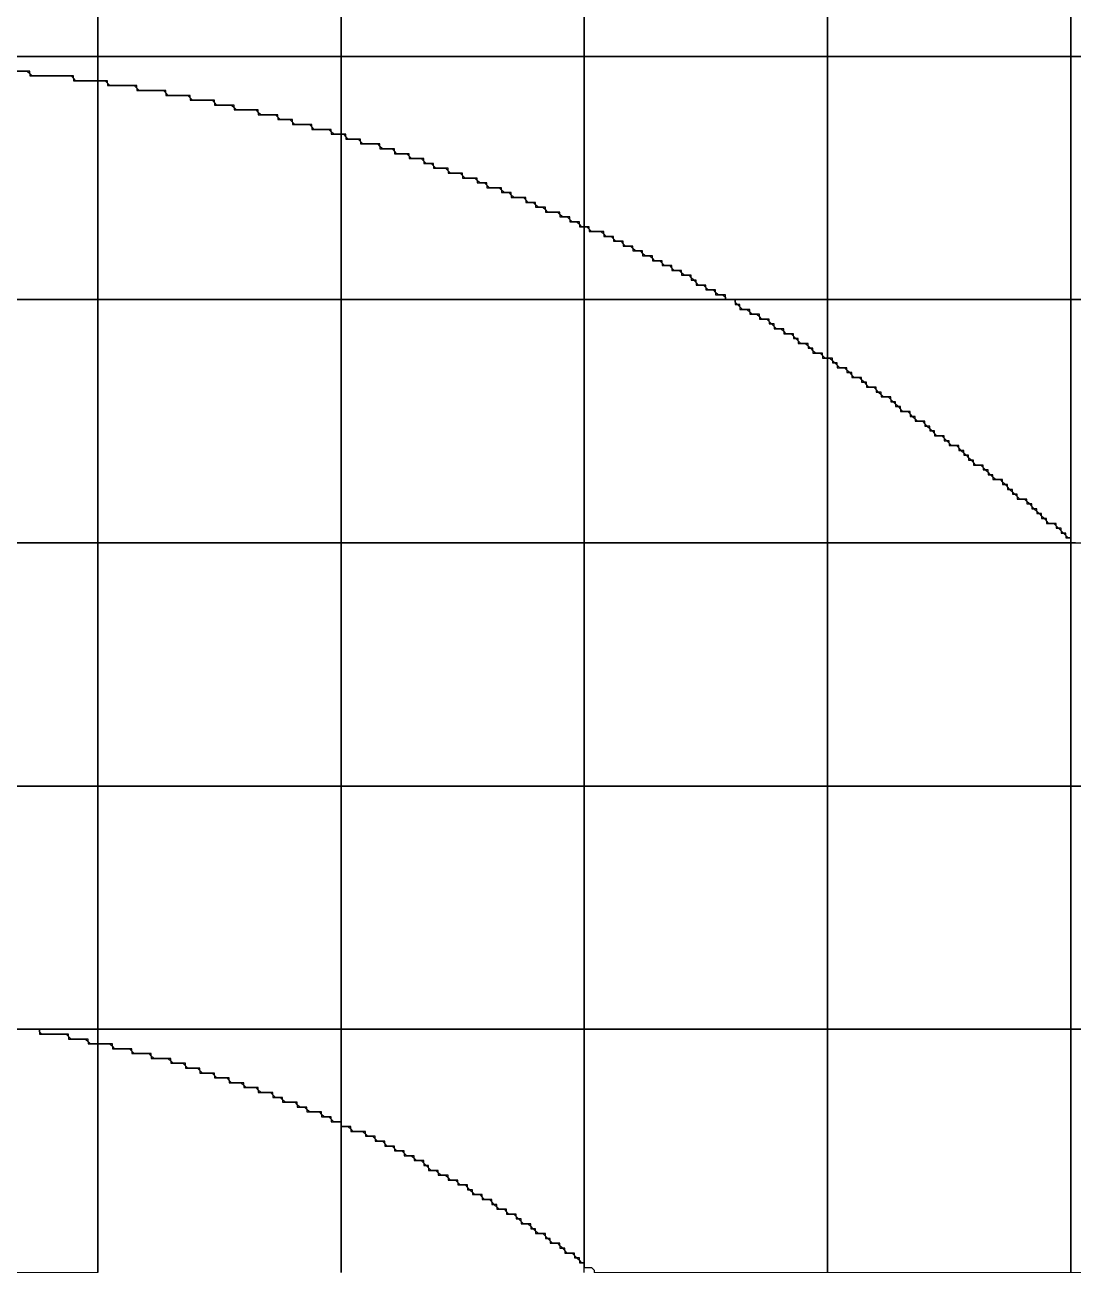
# Model space of a CAD drawing. Header units: metres. Extents: x -2.2 to 1, y -5.2 to 5.1.
# Drawn here: x -0.16 to 0.378, y 3.593 to 4.231 of the extents above; entities that cross this region are included whole.
import ezdxf

# ---------------------------------------------------------------- set-up
doc = ezdxf.new("R2010")
doc.units = ezdxf.units.M

msp = doc.modelspace()

# ---------------------------------------------------------------- linework, layer by layer
at = {"layer": '6', "color": 4}
for points in [[(-0.24793, 3.5895, 0), (-0.12293, 3.5895, 0), (-0.12293, 3.707, 0), (-0.12668, 3.707, 0), (-0.12793, 3.70825, 0), (-0.12793, 3.7095, 0), (-0.13668, 3.7095, 0), (-0.13793, 3.71075, 0), (-0.13793, 3.712, 0), (-0.15168, 3.712, 0), (-0.15293, 3.71325, 0), (-0.15293, 3.7145, 0), (-0.24793, 3.7145, 0), (-0.24793, 3.5895, 0)], [(0.00207, 3.5895, 0), (0.00207, 3.667, 0), (-0.00168, 3.667, 0), (-0.00293, 3.66825, 0), (-0.00293, 3.6695, 0), (-0.00668, 3.6695, 0), (-0.00793, 3.67075, 0), (-0.00793, 3.672, 0), (-0.01418, 3.672, 0), (-0.01543, 3.67325, 0), (-0.01543, 3.6745, 0), (-0.01918, 3.6745, 0), (-0.02043, 3.67575, 0), (-0.02043, 3.677, 0), (-0.02668, 3.677, 0), (-0.02793, 3.67825, 0), (-0.02793, 3.6795, 0), (-0.03168, 3.6795, 0), (-0.03293, 3.68075, 0), (-0.03293, 3.682, 0), (-0.03918, 3.682, 0), (-0.04043, 3.68325, 0), (-0.04043, 3.6845, 0), (-0.04668, 3.6845, 0), (-0.04793, 3.68575, 0), (-0.04793, 3.687, 0), (-0.05418, 3.687, 0), (-0.05543, 3.68825, 0), (-0.05543, 3.6895, 0), (-0.06168, 3.6895, 0), (-0.06293, 3.69075, 0), (-0.06293, 3.692, 0), (-0.06918, 3.692, 0), (-0.07043, 3.69325, 0), (-0.07043, 3.6945, 0), (-0.07668, 3.6945, 0), (-0.07793, 3.69575, 0), (-0.07793, 3.697, 0), (-0.08418, 3.697, 0), (-0.08543, 3.69825, 0), (-0.08543, 3.6995, 0), (-0.09418, 3.6995, 0), (-0.09543, 3.70075, 0), (-0.09543, 3.702, 0), (-0.10418, 3.702, 0), (-0.10543, 3.70325, 0), (-0.10543, 3.7045, 0), (-0.11418, 3.7045, 0), (-0.11543, 3.70575, 0), (-0.11543, 3.707, 0), (-0.12293, 3.707, 0), (-0.12293, 3.5895, 0)], [(0.12707, 3.5895, 0), (0.12707, 3.5945, 0), (0.12582, 3.5945, 0), (0.12457, 3.59575, 0), (0.12457, 3.597, 0), (0.12332, 3.597, 0), (0.12207, 3.59825, 0), (0.12207, 3.5995, 0), (0.11832, 3.5995, 0), (0.11707, 3.60075, 0), (0.11707, 3.602, 0), (0.11582, 3.602, 0), (0.11457, 3.60325, 0), (0.11457, 3.6045, 0), (0.11082, 3.6045, 0), (0.10957, 3.60575, 0), (0.10957, 3.607, 0), (0.10832, 3.607, 0), (0.10707, 3.60825, 0), (0.10707, 3.6095, 0), (0.10332, 3.6095, 0), (0.10207, 3.61075, 0), (0.10207, 3.612, 0), (0.10082, 3.612, 0), (0.09957, 3.61325, 0), (0.09957, 3.6145, 0), (0.09582, 3.6145, 0), (0.09457, 3.61575, 0), (0.09457, 3.617, 0), (0.09332, 3.617, 0), (0.09207, 3.61825, 0), (0.09207, 3.6195, 0), (0.08832, 3.6195, 0), (0.08707, 3.62075, 0), (0.08707, 3.622, 0), (0.08332, 3.622, 0), (0.08207, 3.62325, 0), (0.08207, 3.6245, 0), (0.08082, 3.6245, 0), (0.07957, 3.62575, 0), (0.07957, 3.627, 0), (0.07582, 3.627, 0), (0.07457, 3.62825, 0), (0.07457, 3.6295, 0), (0.07082, 3.6295, 0), (0.06957, 3.63075, 0), (0.06957, 3.632, 0), (0.06832, 3.632, 0), (0.06707, 3.63325, 0), (0.06707, 3.6345, 0), (0.06332, 3.6345, 0), (0.06207, 3.63575, 0), (0.06207, 3.637, 0), (0.05832, 3.637, 0), (0.05707, 3.63825, 0), (0.05707, 3.6395, 0), (0.05332, 3.6395, 0), (0.05207, 3.64075, 0), (0.05207, 3.642, 0), (0.04832, 3.642, 0), (0.04707, 3.64325, 0), (0.04707, 3.6445, 0), (0.04582, 3.6445, 0), (0.04457, 3.64575, 0), (0.04457, 3.647, 0), (0.04082, 3.647, 0), (0.03957, 3.64825, 0), (0.03957, 3.6495, 0), (0.03582, 3.6495, 0), (0.03457, 3.65075, 0), (0.03457, 3.652, 0), (0.03082, 3.652, 0), (0.02957, 3.65325, 0), (0.02957, 3.6545, 0), (0.02582, 3.6545, 0), (0.02457, 3.65575, 0), (0.02457, 3.657, 0), (0.02082, 3.657, 0), (0.01957, 3.65825, 0), (0.01957, 3.6595, 0), (0.01582, 3.6595, 0), (0.01457, 3.66075, 0), (0.01457, 3.662, 0), (0.00832, 3.662, 0), (0.00707, 3.66325, 0), (0.00707, 3.6645, 0), (0.00207, 3.6645, 0), (0.00207, 3.5895, 0)]]:
    msp.add_polyline3d(points, dxfattribs=at)
at = {"layer": '7', "color": 1}
for points in [[(-0.24793, 4.0895, 0), (-0.12293, 4.0895, 0), (-0.12293, 4.202, 0), (-0.13418, 4.202, 0), (-0.13543, 4.20325, 0), (-0.13543, 4.2045, 0), (-0.15668, 4.2045, 0), (-0.15793, 4.20575, 0), (-0.15793, 4.207, 0), (-0.18418, 4.207, 0), (-0.18543, 4.20825, 0), (-0.18543, 4.2095, 0), (-0.24793, 4.2095, 0), (-0.24793, 4.0895, 0)], [(-0.12293, 4.0895, 0), (0.00207, 4.0895, 0), (0.00207, 4.1745, 0), (-0.00168, 4.1745, 0), (-0.00293, 4.17575, 0), (-0.00293, 4.177, 0), (-0.01168, 4.177, 0), (-0.01293, 4.17825, 0), (-0.01293, 4.1795, 0), (-0.02168, 4.1795, 0), (-0.02293, 4.18075, 0), (-0.02293, 4.182, 0), (-0.02918, 4.182, 0), (-0.03043, 4.18325, 0), (-0.03043, 4.1845, 0), (-0.03918, 4.1845, 0), (-0.04043, 4.18575, 0), (-0.04043, 4.187, 0), (-0.05168, 4.187, 0), (-0.05293, 4.18825, 0), (-0.05293, 4.1895, 0), (-0.06168, 4.1895, 0), (-0.06293, 4.19075, 0), (-0.06293, 4.192, 0), (-0.07418, 4.192, 0), (-0.07543, 4.19325, 0), (-0.07543, 4.1945, 0), (-0.08668, 4.1945, 0), (-0.08793, 4.19575, 0), (-0.08793, 4.197, 0), (-0.10168, 4.197, 0), (-0.10293, 4.19825, 0), (-0.10293, 4.1995, 0), (-0.11668, 4.1995, 0), (-0.11793, 4.20075, 0), (-0.11793, 4.202, 0), (-0.12293, 4.202, 0), (-0.12293, 4.0895, 0)], [(0.00207, 4.0895, 0), (0.12707, 4.0895, 0), (0.12707, 4.127, 0), (0.12582, 4.127, 0), (0.12457, 4.12825, 0), (0.12457, 4.1295, 0), (0.12082, 4.1295, 0), (0.11957, 4.13075, 0), (0.11957, 4.132, 0), (0.11582, 4.132, 0), (0.11457, 4.13325, 0), (0.11457, 4.1345, 0), (0.10832, 4.1345, 0), (0.10707, 4.13575, 0), (0.10707, 4.137, 0), (0.10332, 4.137, 0), (0.10207, 4.13825, 0), (0.10207, 4.1395, 0), (0.09832, 4.1395, 0), (0.09707, 4.14075, 0), (0.09707, 4.142, 0), (0.09082, 4.142, 0), (0.08957, 4.14325, 0), (0.08957, 4.1445, 0), (0.08582, 4.1445, 0), (0.08457, 4.14575, 0), (0.08457, 4.147, 0), (0.07832, 4.147, 0), (0.07707, 4.14825, 0), (0.07707, 4.1495, 0), (0.07332, 4.1495, 0), (0.07207, 4.15075, 0), (0.07207, 4.152, 0), (0.06582, 4.152, 0), (0.06457, 4.15325, 0), (0.06457, 4.1545, 0), (0.05832, 4.1545, 0), (0.05707, 4.15575, 0), (0.05707, 4.157, 0), (0.05082, 4.157, 0), (0.04957, 4.15825, 0), (0.04957, 4.1595, 0), (0.04582, 4.1595, 0), (0.04457, 4.16075, 0), (0.04457, 4.162, 0), (0.03832, 4.162, 0), (0.03707, 4.16325, 0), (0.03707, 4.1645, 0), (0.03082, 4.1645, 0), (0.02957, 4.16575, 0), (0.02957, 4.167, 0), (0.02332, 4.167, 0), (0.02207, 4.16825, 0), (0.02207, 4.1695, 0), (0.01332, 4.1695, 0), (0.01207, 4.17075, 0), (0.01207, 4.172, 0), (0.00582, 4.172, 0), (0.00457, 4.17325, 0), (0.00457, 4.1745, 0), (0.00207, 4.1745, 0), (0.00207, 4.0895, 0)], [(0.12707, 4.0895, 0), (0.19957, 4.0895, 0), (0.19957, 4.092, 0), (0.19582, 4.092, 0), (0.19457, 4.09325, 0), (0.19457, 4.0945, 0), (0.19082, 4.0945, 0), (0.18957, 4.09575, 0), (0.18957, 4.097, 0), (0.18582, 4.097, 0), (0.18457, 4.09825, 0), (0.18457, 4.0995, 0), (0.18332, 4.0995, 0), (0.18207, 4.10075, 0), (0.18207, 4.102, 0), (0.17832, 4.102, 0), (0.17707, 4.10325, 0), (0.17707, 4.1045, 0), (0.17332, 4.1045, 0), (0.17207, 4.10575, 0), (0.17207, 4.107, 0), (0.16832, 4.107, 0), (0.16707, 4.10825, 0), (0.16707, 4.1095, 0), (0.16332, 4.1095, 0), (0.16207, 4.11075, 0), (0.16207, 4.112, 0), (0.15832, 4.112, 0), (0.15707, 4.11325, 0), (0.15707, 4.1145, 0), (0.15332, 4.1145, 0), (0.15207, 4.11575, 0), (0.15207, 4.117, 0), (0.14832, 4.117, 0), (0.14707, 4.11825, 0), (0.14707, 4.1195, 0), (0.14332, 4.1195, 0), (0.14207, 4.12075, 0), (0.14207, 4.122, 0), (0.13832, 4.122, 0), (0.13707, 4.12325, 0), (0.13707, 4.1245, 0), (0.13082, 4.1245, 0), (0.12957, 4.12575, 0), (0.12957, 4.127, 0), (0.12707, 4.127, 0), (0.12707, 4.0895, 0)], [(-0.24793, 3.9645, 0), (-0.12293, 3.9645, 0), (-0.12293, 4.0895, 0), (-0.24793, 4.0895, 0), (-0.24793, 3.9645, 0)], [(-0.12293, 3.9645, 0), (0.00207, 3.9645, 0), (0.00207, 4.0895, 0), (-0.12293, 4.0895, 0), (-0.12293, 3.9645, 0)], [(0.00207, 3.9645, 0), (0.12707, 3.9645, 0), (0.12707, 4.0895, 0), (0.00207, 4.0895, 0), (0.00207, 3.9645, 0)], [(0.12707, 3.9645, 0), (0.25207, 3.9645, 0), (0.25207, 4.0595, 0), (0.25082, 4.0595, 0), (0.24957, 4.06075, 0), (0.24957, 4.062, 0), (0.24582, 4.062, 0), (0.24457, 4.06325, 0), (0.24457, 4.0645, 0), (0.24332, 4.0645, 0), (0.24207, 4.06575, 0), (0.24207, 4.067, 0), (0.23832, 4.067, 0), (0.23707, 4.06825, 0), (0.23707, 4.0695, 0), (0.23582, 4.0695, 0), (0.23457, 4.07075, 0), (0.23457, 4.072, 0), (0.23082, 4.072, 0), (0.22957, 4.07325, 0), (0.22957, 4.0745, 0), (0.22582, 4.0745, 0), (0.22457, 4.07575, 0), (0.22457, 4.077, 0), (0.22332, 4.077, 0), (0.22207, 4.07825, 0), (0.22207, 4.0795, 0), (0.21832, 4.0795, 0), (0.21707, 4.08075, 0), (0.21707, 4.082, 0), (0.21332, 4.082, 0), (0.21207, 4.08325, 0), (0.21207, 4.0845, 0), (0.20832, 4.0845, 0), (0.20707, 4.08575, 0), (0.20707, 4.087, 0), (0.20582, 4.087, 0), (0.20457, 4.08825, 0), (0.20457, 4.0895, 0), (0.12707, 4.0895, 0), (0.12707, 3.9645, 0)], [(0.25207, 3.9645, 0), (0.37707, 3.9645, 0), (0.37707, 3.967, 0), (0.37582, 3.967, 0), (0.37457, 3.96825, 0), (0.37457, 3.9695, 0), (0.37332, 3.9695, 0), (0.37207, 3.97075, 0), (0.37207, 3.972, 0), (0.37082, 3.972, 0), (0.36957, 3.97325, 0), (0.36957, 3.9745, 0), (0.36582, 3.9745, 0), (0.36457, 3.97575, 0), (0.36457, 3.977, 0), (0.36332, 3.977, 0), (0.36207, 3.97825, 0), (0.36207, 3.9795, 0), (0.36082, 3.9795, 0), (0.35957, 3.98075, 0), (0.35957, 3.982, 0), (0.35832, 3.982, 0), (0.35707, 3.98325, 0), (0.35707, 3.9845, 0), (0.35582, 3.9845, 0), (0.35457, 3.98575, 0), (0.35457, 3.987, 0), (0.35082, 3.987, 0), (0.34957, 3.98825, 0), (0.34957, 3.9895, 0), (0.34832, 3.9895, 0), (0.34707, 3.99075, 0), (0.34707, 3.992, 0), (0.34582, 3.992, 0), (0.34457, 3.99325, 0), (0.34457, 3.9945, 0), (0.34332, 3.9945, 0), (0.34207, 3.99575, 0), (0.34207, 3.997, 0), (0.33832, 3.997, 0), (0.33707, 3.99825, 0), (0.33707, 3.9995, 0), (0.33582, 3.9995, 0), (0.33457, 4.00075, 0), (0.33457, 4.002, 0), (0.33332, 4.002, 0), (0.33207, 4.00325, 0), (0.33207, 4.0045, 0), (0.32832, 4.0045, 0), (0.32707, 4.00575, 0), (0.32707, 4.007, 0), (0.32582, 4.007, 0), (0.32457, 4.00825, 0), (0.32457, 4.0095, 0), (0.32332, 4.0095, 0), (0.32207, 4.01075, 0), (0.32207, 4.012, 0), (0.32082, 4.012, 0), (0.31957, 4.01325, 0), (0.31957, 4.0145, 0), (0.31582, 4.0145, 0), (0.31457, 4.01575, 0), (0.31457, 4.017, 0), (0.31332, 4.017, 0), (0.31207, 4.01825, 0), (0.31207, 4.0195, 0), (0.30832, 4.0195, 0), (0.30707, 4.02075, 0), (0.30707, 4.022, 0), (0.30582, 4.022, 0), (0.30457, 4.02325, 0), (0.30457, 4.0245, 0), (0.30332, 4.0245, 0), (0.30207, 4.02575, 0), (0.30207, 4.027, 0), (0.29832, 4.027, 0), (0.29707, 4.02825, 0), (0.29707, 4.0295, 0), (0.29582, 4.0295, 0), (0.29457, 4.03075, 0), (0.29457, 4.032, 0), (0.29082, 4.032, 0), (0.28957, 4.03325, 0), (0.28957, 4.0345, 0), (0.28832, 4.0345, 0), (0.28707, 4.03575, 0), (0.28707, 4.037, 0), (0.28582, 4.037, 0), (0.28457, 4.03825, 0), (0.28457, 4.0395, 0), (0.28082, 4.0395, 0), (0.27957, 4.04075, 0), (0.27957, 4.042, 0), (0.27832, 4.042, 0), (0.27707, 4.04325, 0), (0.27707, 4.0445, 0), (0.27332, 4.0445, 0), (0.27207, 4.04575, 0), (0.27207, 4.047, 0), (0.27082, 4.047, 0), (0.26957, 4.04825, 0), (0.26957, 4.0495, 0), (0.26582, 4.0495, 0), (0.26457, 4.05075, 0), (0.26457, 4.052, 0), (0.26332, 4.052, 0), (0.26207, 4.05325, 0), (0.26207, 4.0545, 0), (0.25832, 4.0545, 0), (0.25707, 4.05575, 0), (0.25707, 4.057, 0), (0.25582, 4.057, 0), (0.25457, 4.05825, 0), (0.25457, 4.0595, 0), (0.25207, 4.0595, 0), (0.25207, 3.9645, 0)], [(-0.24793, 3.8395, 0), (-0.12293, 3.8395, 0), (-0.12293, 3.9645, 0), (-0.24793, 3.9645, 0), (-0.24793, 3.8395, 0)], [(-0.12293, 3.8395, 0), (0.00207, 3.8395, 0), (0.00207, 3.9645, 0), (-0.12293, 3.9645, 0), (-0.12293, 3.8395, 0)], [(0.00207, 3.8395, 0), (0.12707, 3.8395, 0), (0.12707, 3.9645, 0), (0.00207, 3.9645, 0), (0.00207, 3.8395, 0)], [(0.12707, 3.8395, 0), (0.25207, 3.8395, 0), (0.25207, 3.9645, 0), (0.12707, 3.9645, 0), (0.12707, 3.8395, 0)], [(0.25207, 3.8395, 0), (0.37707, 3.8395, 0), (0.37707, 3.9645, 0), (0.25207, 3.9645, 0), (0.25207, 3.8395, 0)], [(0.37957, 3.9645, 0), (0.37707, 3.9645, 0), (0.37707, 3.8395, 0)], [(-0.24793, 3.722, 0), (-0.21918, 3.722, 0), (-0.21793, 3.72075, 0), (-0.21793, 3.7195, 0), (-0.18918, 3.7195, 0), (-0.18793, 3.71825, 0), (-0.18793, 3.717, 0), (-0.16918, 3.717, 0), (-0.16793, 3.71575, 0), (-0.16793, 3.7145, 0), (-0.12293, 3.7145, 0), (-0.12293, 3.8395, 0), (-0.24793, 3.8395, 0), (-0.24793, 3.722, 0)], [(-0.12293, 3.7145, 0), (0.00207, 3.7145, 0), (0.00207, 3.8395, 0), (-0.12293, 3.8395, 0), (-0.12293, 3.7145, 0)], [(0.00207, 3.7145, 0), (0.12707, 3.7145, 0), (0.12707, 3.8395, 0), (0.00207, 3.8395, 0), (0.00207, 3.7145, 0)], [(0.12707, 3.7145, 0), (0.25207, 3.7145, 0), (0.25207, 3.8395, 0), (0.12707, 3.8395, 0), (0.12707, 3.7145, 0)], [(0.25207, 3.7145, 0), (0.37707, 3.7145, 0), (0.37707, 3.8395, 0), (0.25207, 3.8395, 0), (0.25207, 3.7145, 0)], [(0.37707, 3.7145, 0), (0.50207, 3.7145, 0), (0.50207, 3.8395, 0), (0.37707, 3.8395, 0), (0.37707, 3.7145, 0)], [(0.37707, 3.8395, 0), (0.50207, 3.8395, 0)], [(-0.15293, 3.712, 0), (-0.13918, 3.712, 0), (-0.13793, 3.71075, 0), (-0.13793, 3.7095, 0), (-0.12918, 3.7095, 0), (-0.12793, 3.70825, 0), (-0.12793, 3.707, 0), (-0.12293, 3.707, 0), (-0.12293, 3.7145, 0), (-0.15293, 3.7145, 0), (-0.15293, 3.712, 0)], [(-0.12293, 3.707, 0), (-0.11668, 3.707, 0), (-0.11543, 3.70575, 0), (-0.11543, 3.7045, 0), (-0.10668, 3.7045, 0), (-0.10543, 3.70325, 0), (-0.10543, 3.702, 0), (-0.09668, 3.702, 0), (-0.09543, 3.70075, 0), (-0.09543, 3.6995, 0), (-0.08668, 3.6995, 0), (-0.08543, 3.69825, 0), (-0.08543, 3.697, 0), (-0.07918, 3.697, 0), (-0.07793, 3.69575, 0), (-0.07793, 3.6945, 0), (-0.07168, 3.6945, 0), (-0.07043, 3.69325, 0), (-0.07043, 3.692, 0), (-0.06418, 3.692, 0), (-0.06293, 3.69075, 0), (-0.06293, 3.6895, 0), (-0.05668, 3.6895, 0), (-0.05543, 3.68825, 0), (-0.05543, 3.687, 0), (-0.04918, 3.687, 0), (-0.04793, 3.68575, 0), (-0.04793, 3.6845, 0), (-0.04168, 3.6845, 0), (-0.04043, 3.68325, 0), (-0.04043, 3.682, 0), (-0.03418, 3.682, 0), (-0.03293, 3.68075, 0), (-0.03293, 3.6795, 0), (-0.02918, 3.6795, 0), (-0.02793, 3.67825, 0), (-0.02793, 3.677, 0), (-0.02168, 3.677, 0), (-0.02043, 3.67575, 0), (-0.02043, 3.6745, 0), (-0.01668, 3.6745, 0), (-0.01543, 3.67325, 0), (-0.01543, 3.672, 0), (-0.00918, 3.672, 0), (-0.00793, 3.67075, 0), (-0.00793, 3.6695, 0), (-0.00418, 3.6695, 0), (-0.00293, 3.66825, 0), (-0.00293, 3.667, 0), (0.00207, 3.667, 0), (0.00207, 3.7145, 0), (-0.12293, 3.7145, 0), (-0.12293, 3.707, 0)], [(0.00207, 3.6645, 0), (0.00582, 3.6645, 0), (0.00707, 3.66325, 0), (0.00707, 3.662, 0), (0.01332, 3.662, 0), (0.01457, 3.66075, 0), (0.01457, 3.6595, 0), (0.01832, 3.6595, 0), (0.01957, 3.65825, 0), (0.01957, 3.657, 0), (0.02332, 3.657, 0), (0.02457, 3.65575, 0), (0.02457, 3.6545, 0), (0.02832, 3.6545, 0), (0.02957, 3.65325, 0), (0.02957, 3.652, 0), (0.03332, 3.652, 0), (0.03457, 3.65075, 0), (0.03457, 3.6495, 0), (0.03832, 3.6495, 0), (0.03957, 3.64825, 0), (0.03957, 3.647, 0), (0.04332, 3.647, 0), (0.04457, 3.64575, 0), (0.04457, 3.6445, 0), (0.04582, 3.6445, 0), (0.04707, 3.64325, 0), (0.04707, 3.642, 0), (0.05082, 3.642, 0), (0.05207, 3.64075, 0), (0.05207, 3.6395, 0), (0.05582, 3.6395, 0), (0.05707, 3.63825, 0), (0.05707, 3.637, 0), (0.06082, 3.637, 0), (0.06207, 3.63575, 0), (0.06207, 3.6345, 0), (0.06582, 3.6345, 0), (0.06707, 3.63325, 0), (0.06707, 3.632, 0), (0.06832, 3.632, 0), (0.06957, 3.63075, 0), (0.06957, 3.6295, 0), (0.07332, 3.6295, 0), (0.07457, 3.62825, 0), (0.07457, 3.627, 0), (0.07832, 3.627, 0), (0.07957, 3.62575, 0), (0.07957, 3.6245, 0), (0.08082, 3.6245, 0), (0.08207, 3.62325, 0), (0.08207, 3.622, 0), (0.08582, 3.622, 0), (0.08707, 3.62075, 0), (0.08707, 3.6195, 0), (0.09082, 3.6195, 0), (0.09207, 3.61825, 0), (0.09207, 3.617, 0), (0.09332, 3.617, 0), (0.09457, 3.61575, 0), (0.09457, 3.6145, 0), (0.09832, 3.6145, 0), (0.09957, 3.61325, 0), (0.09957, 3.612, 0), (0.10082, 3.612, 0), (0.10207, 3.61075, 0), (0.10207, 3.6095, 0), (0.10582, 3.6095, 0), (0.10707, 3.60825, 0), (0.10707, 3.607, 0), (0.10832, 3.607, 0), (0.10957, 3.60575, 0), (0.10957, 3.6045, 0), (0.11332, 3.6045, 0), (0.11457, 3.60325, 0), (0.11457, 3.602, 0), (0.11582, 3.602, 0), (0.11707, 3.60075, 0), (0.11707, 3.5995, 0), (0.12082, 3.5995, 0), (0.12207, 3.59825, 0), (0.12207, 3.597, 0), (0.12332, 3.597, 0), (0.12457, 3.59575, 0), (0.12457, 3.5945, 0), (0.12707, 3.5945, 0), (0.12707, 3.7145, 0), (0.00207, 3.7145, 0), (0.00207, 3.6645, 0)], [(0.12707, 3.592, 0), (0.13082, 3.592, 0), (0.13207, 3.59075, 0), (0.13207, 3.5895, 0), (0.25207, 3.5895, 0), (0.25207, 3.7145, 0), (0.12707, 3.7145, 0), (0.12707, 3.592, 0)], [(0.25207, 3.5895, 0), (0.37707, 3.5895, 0), (0.37707, 3.7145, 0), (0.25207, 3.7145, 0), (0.25207, 3.5895, 0)], [(0.37707, 3.5895, 0), (0.50207, 3.5895, 0), (0.50207, 3.7145, 0), (0.37707, 3.7145, 0), (0.37707, 3.5895, 0)]]:
    msp.add_polyline3d(points, dxfattribs=at)
at = {"layer": '8', "color": 3}
for points in [[(-0.24793, 4.2145, 0), (-0.12293, 4.2145, 0), (-0.12293, 4.3395, 0), (-0.24793, 4.3395, 0), (-0.24793, 4.2145, 0)], [(-0.12293, 4.2145, 0), (0.00207, 4.2145, 0), (0.00207, 4.3395, 0), (-0.12293, 4.3395, 0), (-0.12293, 4.2145, 0)], [(0.00207, 4.2145, 0), (0.12707, 4.2145, 0), (0.12707, 4.3395, 0), (0.00207, 4.3395, 0), (0.00207, 4.2145, 0)], [(0.12707, 4.2145, 0), (0.25207, 4.2145, 0), (0.25207, 4.3395, 0), (0.12707, 4.3395, 0), (0.12707, 4.2145, 0)], [(0.25207, 4.2145, 0), (0.37707, 4.2145, 0), (0.37707, 4.3395, 0), (0.25207, 4.3395, 0), (0.25207, 4.2145, 0)], [(0.37707, 4.2145, 0), (0.50207, 4.2145, 0), (0.50207, 4.3395, 0), (0.37707, 4.3395, 0), (0.37707, 4.2145, 0)], [(-0.24793, 4.2095, 0), (-0.18668, 4.2095, 0), (-0.18543, 4.20825, 0), (-0.18543, 4.207, 0), (-0.15918, 4.207, 0), (-0.15793, 4.20575, 0), (-0.15793, 4.2045, 0), (-0.13668, 4.2045, 0), (-0.13543, 4.20325, 0), (-0.13543, 4.202, 0), (-0.12293, 4.202, 0), (-0.12293, 4.2145, 0), (-0.24793, 4.2145, 0), (-0.24793, 4.2095, 0)], [(-0.12293, 4.202, 0), (-0.11918, 4.202, 0), (-0.11793, 4.20075, 0), (-0.11793, 4.1995, 0), (-0.10418, 4.1995, 0), (-0.10293, 4.19825, 0), (-0.10293, 4.197, 0), (-0.08918, 4.197, 0), (-0.08793, 4.19575, 0), (-0.08793, 4.1945, 0), (-0.07668, 4.1945, 0), (-0.07543, 4.19325, 0), (-0.07543, 4.192, 0), (-0.06418, 4.192, 0), (-0.06293, 4.19075, 0), (-0.06293, 4.1895, 0), (-0.05418, 4.1895, 0), (-0.05293, 4.18825, 0), (-0.05293, 4.187, 0), (-0.04168, 4.187, 0), (-0.04043, 4.18575, 0), (-0.04043, 4.1845, 0), (-0.03168, 4.1845, 0), (-0.03043, 4.18325, 0), (-0.03043, 4.182, 0), (-0.02418, 4.182, 0), (-0.02293, 4.18075, 0), (-0.02293, 4.1795, 0), (-0.01418, 4.1795, 0), (-0.01293, 4.17825, 0), (-0.01293, 4.177, 0), (-0.00418, 4.177, 0), (-0.00293, 4.17575, 0), (-0.00293, 4.1745, 0), (0.00207, 4.1745, 0), (0.00207, 4.2145, 0), (-0.12293, 4.2145, 0), (-0.12293, 4.202, 0)], [(0.00207, 4.1745, 0), (0.00332, 4.1745, 0), (0.00457, 4.17325, 0), (0.00457, 4.172, 0), (0.01082, 4.172, 0), (0.01207, 4.17075, 0), (0.01207, 4.1695, 0), (0.02082, 4.1695, 0), (0.02207, 4.16825, 0), (0.02207, 4.167, 0), (0.02832, 4.167, 0), (0.02957, 4.16575, 0), (0.02957, 4.1645, 0), (0.03582, 4.1645, 0), (0.03707, 4.16325, 0), (0.03707, 4.162, 0), (0.04332, 4.162, 0), (0.04457, 4.16075, 0), (0.04457, 4.1595, 0), (0.04832, 4.1595, 0), (0.04957, 4.15825, 0), (0.04957, 4.157, 0), (0.05582, 4.157, 0), (0.05707, 4.15575, 0), (0.05707, 4.1545, 0), (0.06332, 4.1545, 0), (0.06457, 4.15325, 0), (0.06457, 4.152, 0), (0.07082, 4.152, 0), (0.07207, 4.15075, 0), (0.07207, 4.1495, 0), (0.07582, 4.1495, 0), (0.07707, 4.14825, 0), (0.07707, 4.147, 0), (0.08332, 4.147, 0), (0.08457, 4.14575, 0), (0.08457, 4.1445, 0), (0.08832, 4.1445, 0), (0.08957, 4.14325, 0), (0.08957, 4.142, 0), (0.09582, 4.142, 0), (0.09707, 4.14075, 0), (0.09707, 4.1395, 0), (0.10082, 4.1395, 0), (0.10207, 4.13825, 0), (0.10207, 4.137, 0), (0.10582, 4.137, 0), (0.10707, 4.13575, 0), (0.10707, 4.1345, 0), (0.11332, 4.1345, 0), (0.11457, 4.13325, 0), (0.11457, 4.132, 0), (0.11832, 4.132, 0), (0.11957, 4.13075, 0), (0.11957, 4.1295, 0), (0.12332, 4.1295, 0), (0.12457, 4.12825, 0), (0.12457, 4.127, 0), (0.12707, 4.127, 0), (0.12707, 4.2145, 0), (0.00207, 4.2145, 0), (0.00207, 4.1745, 0)], [(0.12707, 4.127, 0), (0.12832, 4.127, 0), (0.12957, 4.12575, 0), (0.12957, 4.1245, 0), (0.13582, 4.1245, 0), (0.13707, 4.12325, 0), (0.13707, 4.122, 0), (0.14082, 4.122, 0), (0.14207, 4.12075, 0), (0.14207, 4.1195, 0), (0.14582, 4.1195, 0), (0.14707, 4.11825, 0), (0.14707, 4.117, 0), (0.15082, 4.117, 0), (0.15207, 4.11575, 0), (0.15207, 4.1145, 0), (0.15582, 4.1145, 0), (0.15707, 4.11325, 0), (0.15707, 4.112, 0), (0.16082, 4.112, 0), (0.16207, 4.11075, 0), (0.16207, 4.1095, 0), (0.16582, 4.1095, 0), (0.16707, 4.10825, 0), (0.16707, 4.107, 0), (0.17082, 4.107, 0), (0.17207, 4.10575, 0), (0.17207, 4.1045, 0), (0.17582, 4.1045, 0), (0.17707, 4.10325, 0), (0.17707, 4.102, 0), (0.18082, 4.102, 0), (0.18207, 4.10075, 0), (0.18207, 4.0995, 0), (0.18332, 4.0995, 0), (0.18457, 4.09825, 0), (0.18457, 4.097, 0), (0.18832, 4.097, 0), (0.18957, 4.09575, 0), (0.18957, 4.0945, 0), (0.19332, 4.0945, 0), (0.19457, 4.09325, 0), (0.19457, 4.092, 0), (0.19832, 4.092, 0), (0.19957, 4.09075, 0), (0.19957, 4.0895, 0), (0.25207, 4.0895, 0), (0.25207, 4.2145, 0), (0.12707, 4.2145, 0), (0.12707, 4.127, 0)], [(0.25207, 4.0895, 0), (0.37707, 4.0895, 0), (0.37707, 4.2145, 0), (0.25207, 4.2145, 0), (0.25207, 4.0895, 0)], [(0.37707, 4.0895, 0), (0.50207, 4.0895, 0), (0.50207, 4.2145, 0), (0.37707, 4.2145, 0), (0.37707, 4.0895, 0)], [(0.20457, 4.087, 0), (0.20582, 4.087, 0), (0.20707, 4.08575, 0), (0.20707, 4.0845, 0), (0.21082, 4.0845, 0), (0.21207, 4.08325, 0), (0.21207, 4.082, 0), (0.21582, 4.082, 0), (0.21707, 4.08075, 0), (0.21707, 4.0795, 0), (0.22082, 4.0795, 0), (0.22207, 4.07825, 0), (0.22207, 4.077, 0), (0.22332, 4.077, 0), (0.22457, 4.07575, 0), (0.22457, 4.0745, 0), (0.22832, 4.0745, 0), (0.22957, 4.07325, 0), (0.22957, 4.072, 0), (0.23332, 4.072, 0), (0.23457, 4.07075, 0), (0.23457, 4.0695, 0), (0.23582, 4.0695, 0), (0.23707, 4.06825, 0), (0.23707, 4.067, 0), (0.24082, 4.067, 0), (0.24207, 4.06575, 0), (0.24207, 4.0645, 0), (0.24332, 4.0645, 0), (0.24457, 4.06325, 0), (0.24457, 4.062, 0), (0.24832, 4.062, 0), (0.24957, 4.06075, 0), (0.24957, 4.0595, 0), (0.25207, 4.0595, 0), (0.25207, 4.0895, 0), (0.20457, 4.0895, 0), (0.20457, 4.087, 0)], [(0.25207, 4.0595, 0), (0.25332, 4.0595, 0), (0.25457, 4.05825, 0), (0.25457, 4.057, 0), (0.25582, 4.057, 0), (0.25707, 4.05575, 0), (0.25707, 4.0545, 0), (0.26082, 4.0545, 0), (0.26207, 4.05325, 0), (0.26207, 4.052, 0), (0.26332, 4.052, 0), (0.26457, 4.05075, 0), (0.26457, 4.0495, 0), (0.26832, 4.0495, 0), (0.26957, 4.04825, 0), (0.26957, 4.047, 0), (0.27082, 4.047, 0), (0.27207, 4.04575, 0), (0.27207, 4.0445, 0), (0.27582, 4.0445, 0), (0.27707, 4.04325, 0), (0.27707, 4.042, 0), (0.27832, 4.042, 0), (0.27957, 4.04075, 0), (0.27957, 4.0395, 0), (0.28332, 4.0395, 0), (0.28457, 4.03825, 0), (0.28457, 4.037, 0), (0.28582, 4.037, 0), (0.28707, 4.03575, 0), (0.28707, 4.0345, 0), (0.28832, 4.0345, 0), (0.28957, 4.03325, 0), (0.28957, 4.032, 0), (0.29332, 4.032, 0), (0.29457, 4.03075, 0), (0.29457, 4.0295, 0), (0.29582, 4.0295, 0), (0.29707, 4.02825, 0), (0.29707, 4.027, 0), (0.30082, 4.027, 0), (0.30207, 4.02575, 0), (0.30207, 4.0245, 0), (0.30332, 4.0245, 0), (0.30457, 4.02325, 0), (0.30457, 4.022, 0), (0.30582, 4.022, 0), (0.30707, 4.02075, 0), (0.30707, 4.0195, 0), (0.31082, 4.0195, 0), (0.31207, 4.01825, 0), (0.31207, 4.017, 0), (0.31332, 4.017, 0), (0.31457, 4.01575, 0), (0.31457, 4.0145, 0), (0.31832, 4.0145, 0), (0.31957, 4.01325, 0), (0.31957, 4.012, 0), (0.32082, 4.012, 0), (0.32207, 4.01075, 0), (0.32207, 4.0095, 0), (0.32332, 4.0095, 0), (0.32457, 4.00825, 0), (0.32457, 4.007, 0), (0.32582, 4.007, 0), (0.32707, 4.00575, 0), (0.32707, 4.0045, 0), (0.33082, 4.0045, 0), (0.33207, 4.00325, 0), (0.33207, 4.002, 0), (0.33332, 4.002, 0), (0.33457, 4.00075, 0), (0.33457, 3.9995, 0), (0.33582, 3.9995, 0), (0.33707, 3.99825, 0), (0.33707, 3.997, 0), (0.34082, 3.997, 0), (0.34207, 3.99575, 0), (0.34207, 3.9945, 0), (0.34332, 3.9945, 0), (0.34457, 3.99325, 0), (0.34457, 3.992, 0), (0.34582, 3.992, 0), (0.34707, 3.99075, 0), (0.34707, 3.9895, 0), (0.34832, 3.9895, 0), (0.34957, 3.98825, 0), (0.34957, 3.987, 0), (0.35332, 3.987, 0), (0.35457, 3.98575, 0), (0.35457, 3.9845, 0), (0.35582, 3.9845, 0), (0.35707, 3.98325, 0), (0.35707, 3.982, 0), (0.35832, 3.982, 0), (0.35957, 3.98075, 0), (0.35957, 3.9795, 0), (0.36082, 3.9795, 0), (0.36207, 3.97825, 0), (0.36207, 3.977, 0), (0.36332, 3.977, 0), (0.36457, 3.97575, 0), (0.36457, 3.9745, 0), (0.36832, 3.9745, 0), (0.36957, 3.97325, 0), (0.36957, 3.972, 0), (0.37082, 3.972, 0), (0.37207, 3.97075, 0), (0.37207, 3.9695, 0), (0.37332, 3.9695, 0), (0.37457, 3.96825, 0), (0.37457, 3.967, 0), (0.37707, 3.967, 0), (0.37707, 4.0895, 0), (0.25207, 4.0895, 0), (0.25207, 4.0595, 0)], [(0.37707, 3.9645, 0), (0.50207, 3.9645, 0), (0.50207, 4.0895, 0), (0.37707, 4.0895, 0), (0.37707, 3.9645, 0)]]:
    msp.add_polyline3d(points, dxfattribs=at)

doc.saveas('drawing.dxf')
